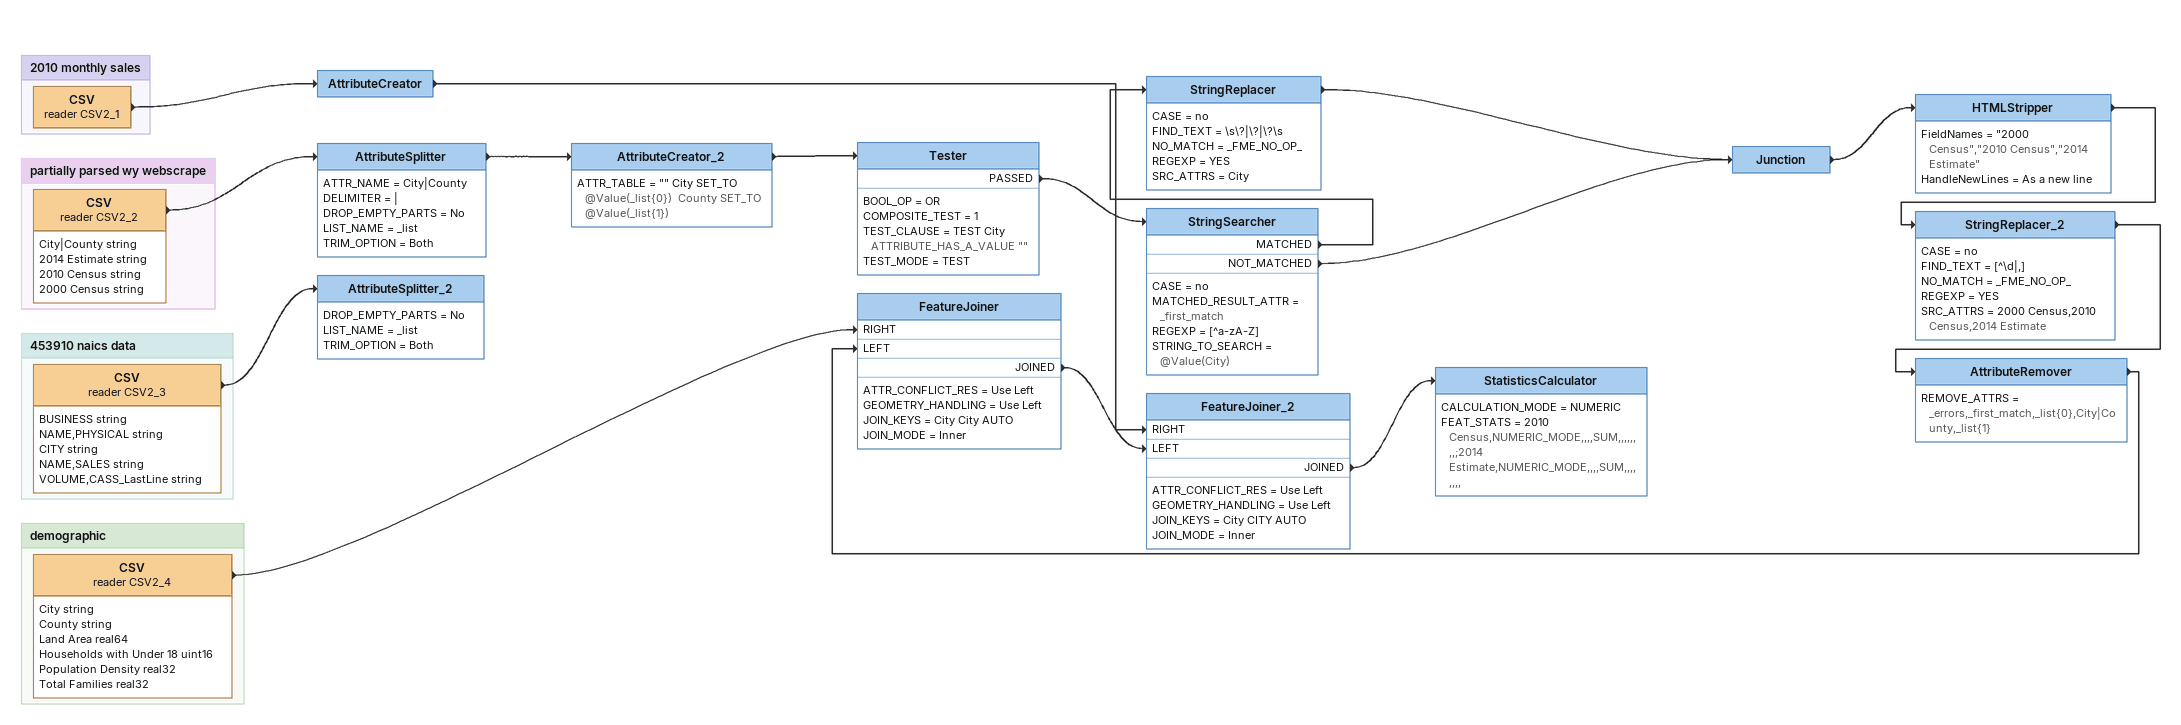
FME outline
AttributeCreator
    -> FeatureJoiner_2 [RIGHT]
AttributeSplitter
    ATTR_NAME = City|County
    DELIMITER = |
    DROP_EMPTY_PARTS = No
    LIST_NAME = _list
    TRIM_OPTION = Both
    -> AttributeCreator_2
AttributeCreator_2
    ATTR_TABLE = "" City SET_TO @Value(_list{0})  County SET_TO @Value(_list{1})
    -> Tester
Tester
    BOOL_OP = OR
    COMPOSITE_TEST = 1
    TEST_CLAUSE = TEST City ATTRIBUTE_HAS_A_VALUE ""
    TEST_MODE = TEST
    PASSED -> StringSearcher
StringSearcher
    CASE = no
    MATCHED_RESULT_ATTR = _first_match
    REGEXP = [^a-zA-Z]
    STRING_TO_SEARCH = @Value(City)
    MATCHED -> StringReplacer
    NOT_MATCHED -> Junction
StringReplacer
    CASE = no
    FIND_TEXT = \s\?|\?|\?\s
    NO_MATCH = _FME_NO_OP_
    REGEXP = YES
    SRC_ATTRS = City
    -> Junction
Junction
    -> HTMLStripper
HTMLStripper
    FieldNames = "2000 Census","2010 Census","2014 Estimate"
    HandleNewLines = As a new line
    -> StringReplacer_2
StringReplacer_2
    CASE = no
    FIND_TEXT = [^\d|,]
    NO_MATCH = _FME_NO_OP_
    REGEXP = YES
    SRC_ATTRS = 2000 Census,2010 Census,2014 Estimate
    -> AttributeRemover
AttributeRemover
    REMOVE_ATTRS = _errors,_first_match,_list{0},City|County,_list{1}
    -> FeatureJoiner [LEFT]
AttributeSplitter_2
    DROP_EMPTY_PARTS = No
    LIST_NAME = _list
    TRIM_OPTION = Both
FeatureJoiner
    ATTR_CONFLICT_RES = Use Left
    GEOMETRY_HANDLING = Use Left
    JOIN_KEYS = City City AUTO
    JOIN_MODE = Inner
    JOINED -> FeatureJoiner_2 [LEFT]
FeatureJoiner_2
    ATTR_CONFLICT_RES = Use Left
    GEOMETRY_HANDLING = Use Left
    JOIN_KEYS = City CITY AUTO
    JOIN_MODE = Inner
    JOINED -> StatisticsCalculator
StatisticsCalculator
    CALCULATION_MODE = NUMERIC
    FEAT_STATS = 2010 Census,NUMERIC_MODE,,,,SUM,,,,,,,,;2014 Estimate,NUMERIC_MODE,,,,SUM,,,,,,,,

Bookmark: 2010 monthly sales
CSV (reader CSV2_1)
    -> AttributeCreator

Bookmark: partially parsed wy webscrape
CSV (reader CSV2_2)
    attributes: City|County string, 2014 Estimate string, 2010 Census string, 2000 Census string
    -> AttributeSplitter

Bookmark: 453910 naics data
CSV (reader CSV2_3)
    attributes: BUSINESS string, NAME,PHYSICAL string, CITY string, NAME,SALES string, VOLUME,CASS_LastLine string
    -> AttributeSplitter_2

Bookmark: demographic
CSV (reader CSV2_4)
    attributes: City string, County string, Land Area real64, Households with Under 18 uint16, Population Density real32, Total Families real32
    -> FeatureJoiner [RIGHT]
